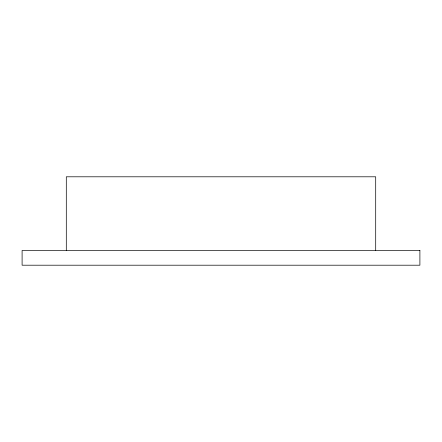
<?xml version="1.0" encoding="UTF-8"?>
<svg xmlns="http://www.w3.org/2000/svg" width="442" height="442" viewBox="0 0 442 442"><rect width="100%" height="100%" fill="white"/><g stroke="black" fill="none" stroke-linecap="round" stroke-linejoin="round"><path stroke-width="0.66" d="M375.7 250.465L375.7 176.8L66.3 176.8L66.3 250.465M419.9 250.465L22.1 250.465L22.1 265.2L419.9 265.2L419.9 250.465"/></g></svg>
